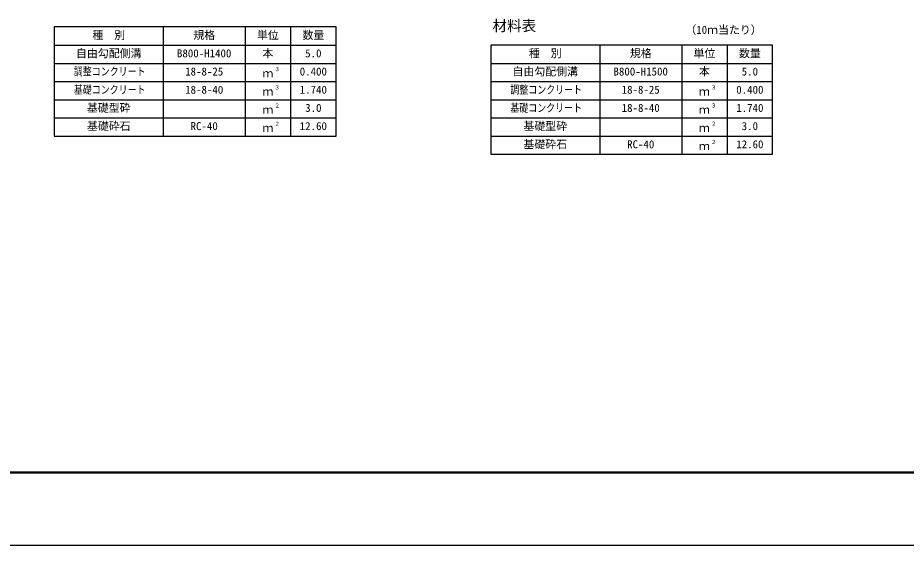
# Model space of a CAD drawing. Units: millimetres, scale not verified. Extents: x -16800 to 16800, y -5940 to 5940.
# Drawn here: x 6225 to 11110, y -5940 to -3041 of the extents above; entities that cross this region are included whole.
import ezdxf
from ezdxf.enums import TextEntityAlignment as Align

# ---------------------------------------------------------------- set-up
doc = ezdxf.new("R2010")
doc.units = ezdxf.units.MM
doc.header["$LTSCALE"] = 20
for name, color, linetype, lineweight in [('0-1_Defpoints', 5, 'Continuous', 25), ('0-3_HYO', 3, 'Continuous', 25), ('0-4_HYO2', 4, 'Continuous', 25), ('0-6_TXT', 7, 'Continuous', 25), ('0-7_WAKU', 3, 'Continuous', 25)]:
    doc.layers.add(name, color=color, linetype=linetype, lineweight=lineweight)
doc.styles.add('ＭＳ ゴシック', font='')
doc.styles.get('ＭＳ ゴシック').set_extended_font_data('MS Gothic')

msp = doc.modelspace()

# ---------------------------------------------------------------- linework, layer by layer
at = {"layer": '0-1_Defpoints'}
msp.add_lwpolyline([(0, -5940), (16800, -5940), (16800, 5940), (0, 5940)], close=True, dxfattribs=at)
at = {"layer": '0-3_HYO'}
for p, q in [((7025, -3091.13), (7025, -3691.13)), ((7475, -3091.13), (7475, -3691.13)), ((7725, -3091.13), (7725, -3691.13)), ((6425, -3191.13), (7975, -3191.13)), ((9425, -3191.13), (9425, -3791.13)), ((9875, -3191.13), (9875, -3791.13)), ((10125, -3191.13), (10125, -3791.13)), ((8825, -3291.13), (10375, -3291.13))]:
    msp.add_line(p, q, dxfattribs=at)
for points in [[(6425, -3691.13), (7975, -3691.13), (7975, -3091.13), (6425, -3091.13)], [(8825, -3791.13), (10375, -3791.13), (10375, -3191.13), (8825, -3191.13)]]:
    msp.add_lwpolyline(points, close=True, dxfattribs=at)
at = {"layer": '0-4_HYO2'}
for p, q in [((6425, -3291.13), (7975, -3291.13)), ((6425, -3391.13), (7975, -3391.13)), ((8825, -3391.13), (10375, -3391.13)), ((6425, -3491.13), (7975, -3491.13)), ((8825, -3491.13), (10375, -3491.13)), ((6425, -3591.13), (7975, -3591.13)), ((8825, -3591.13), (10375, -3591.13)), ((8825, -3691.13), (10375, -3691.13))]:
    msp.add_line(p, q, dxfattribs=at)
at = {"layer": '0-7_WAKU', "lineweight": 50}
msp.add_lwpolyline([(400, -5540), (16400, -5540), (16400, 5540), (400, 5540)], close=True, dxfattribs=at)

# ---------------------------------------------------------------- texts
at = {"layer": '0-6_TXT', "style": 'ＭＳ ゴシック'}
for s, height, p in [('材料表', 58.65, (8835, -3131.12)), ('種\u3000別', 43.99, (6635, -3171.13)), ('規格', 43.99, (7190, -3171.13)), ('単位', 43.99, (7540, -3171.13)), ('数量', 43.99, (7790, -3171.13)), ('（10ｍ当たり）', 43.99, (9895, -3142.13)), ('自由勾配側溝', 43.99, (6545, -3271.13)), ('B800-H1400', 43.99, (7100, -3271.13)), ('本', 43.99, (7570, -3271.13)), ('5.0', 43.99, (7805, -3271.13)), ('種\u3000別', 43.99, (9035, -3271.13)), ('規格', 43.99, (9590, -3271.13)), ('単位', 43.99, (9940, -3271.13)), ('数量', 43.99, (10190, -3271.13)), ('18-8-25', 43.99, (7145, -3371.13)), ('３', 21.99, (7635.54, -3340.76)), ('0.400', 43.99, (7775, -3371.13)), ('自由勾配側溝', 43.99, (8945, -3371.13)), ('B800-H1500', 43.99, (9500, -3371.13)), ('本', 43.99, (9970, -3371.13)), ('5.0', 43.99, (10205, -3371.13)), ('ｍ', 43.99, (7570, -3381.13)), ('18-8-40', 43.99, (7145, -3471.13)), ('３', 21.99, (7635.54, -3440.76)), ('1.740', 43.99, (7775, -3471.13)), ('18-8-25', 43.99, (9545, -3471.13)), ('３', 21.99, (10035.54, -3440.76)), ('0.400', 43.99, (10175, -3471.13)), ('ｍ', 43.99, (7570, -3481.13)), ('ｍ', 43.99, (9970, -3481.13)), ('基礎型砕', 43.99, (6605, -3571.13)), ('２', 21.99, (7635.54, -3540.76)), ('3.0', 43.99, (7805, -3571.13)), ('18-8-40', 43.99, (9545, -3571.13)), ('３', 21.99, (10035.54, -3540.76)), ('1.740', 43.99, (10175, -3571.13)), ('ｍ', 43.99, (7570, -3581.13)), ('ｍ', 43.99, (9970, -3581.13)), ('基礎砕石', 43.99, (6605, -3671.13)), ('RC-40', 43.99, (7175, -3671.13)), ('２', 21.99, (7635.54, -3640.76)), ('12.60', 43.99, (7775, -3671.13)), ('基礎型砕', 43.99, (9005, -3671.13)), ('２', 21.99, (10035.54, -3640.76)), ('3.0', 43.99, (10205, -3671.13)), ('ｍ', 43.99, (7570, -3681.13)), ('ｍ', 43.99, (9970, -3681.13)), ('基礎砕石', 43.99, (9005, -3771.13)), ('２', 21.99, (10035.54, -3740.76)), ('RC-40', 43.99, (9575, -3771.13)), ('ｍ', 43.99, (9970, -3781.13)), ('12.60', 43.99, (10175, -3771.13))]:
    msp.add_text(s, height=height, dxfattribs=at).set_placement(p, align=Align.BOTTOM_LEFT)
at = {"layer": '0-6_TXT', "style": 'ＭＳ ゴシック', "width": 0.8}
for s, p in [('調整コンクリート', (6533, -3371.13)), ('基礎コンクリート', (6533, -3471.13)), ('調整コンクリート', (8933, -3471.13)), ('基礎コンクリート', (8933, -3571.13))]:
    msp.add_text(s, height=43.99, dxfattribs=at).set_placement(p, align=Align.BOTTOM_LEFT)

doc.saveas('drawing.dxf')
